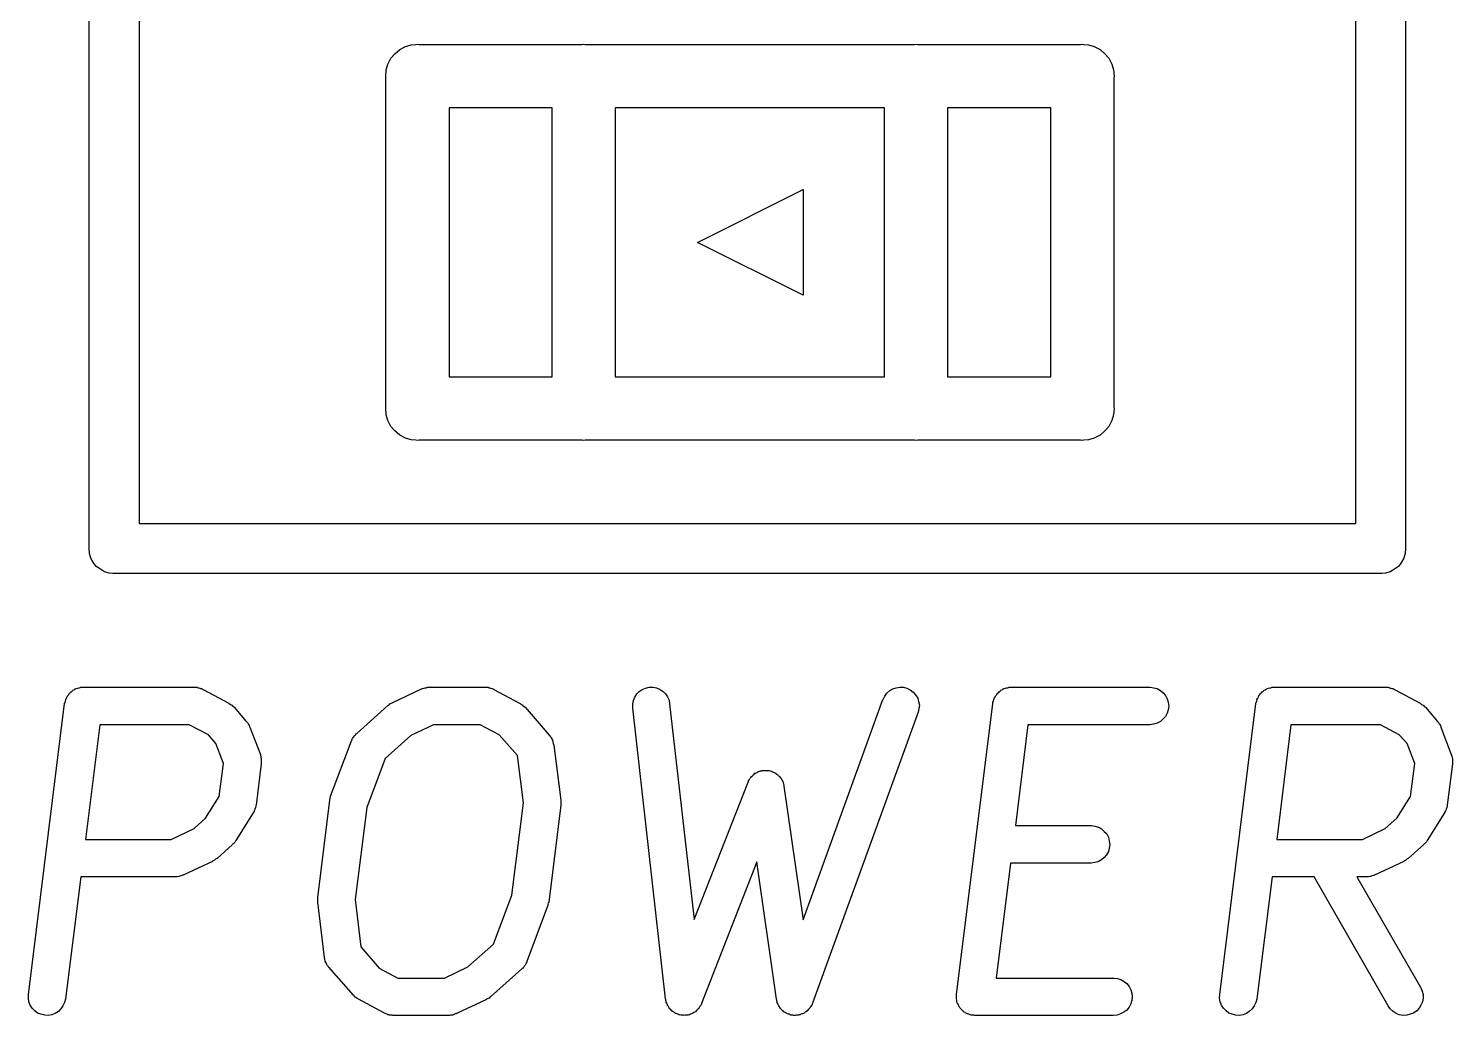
# Model space of a CAD drawing. Extents: x 122.2 to 176.2, y -122.3 to -87.7.
# Drawn here: x 146.86 to 150.287, y -106.661 to -104.285 of the extents above; entities that cross this region are included whole.
import ezdxf

# ---------------------------------------------------------------- set-up
doc = ezdxf.new("R2010")
doc.units = 0
doc.layers.add('BLACK', color=7, linetype='CONTINUOUS')

msp = doc.modelspace()

# ---------------------------------------------------------------- linework, layer by layer
at = {"layer": 'BLACK', "linetype": 'CONTINUOUS'}
for p, q in [((147.006, -105.534), (147.006, -104.016)), ((150.174, -104.016), (150.174, -105.534)), ((147.126, -104.073), (147.126, -105.477)), ((150.054, -105.477), (150.054, -104.073)), ((147.732, -104.357), (147.742, -104.346)), ((147.742, -104.346), (147.754, -104.336)), ((147.754, -104.336), (147.767, -104.329)), ((147.767, -104.329), (147.781, -104.325)), ((147.781, -104.325), (147.792, -104.324)), ((147.792, -104.324), (147.796, -104.323)), ((147.796, -104.323), (147.8, -104.324)), ((147.8, -104.324), (148.192, -104.324)), ((148.192, -104.324), (148.196, -104.323)), ((148.196, -104.323), (148.2, -104.324)), ((148.2, -104.324), (148.992, -104.324)), ((148.992, -104.324), (148.996, -104.323)), ((148.996, -104.323), (149, -104.324)), ((149, -104.324), (149.392, -104.324)), ((149.392, -104.324), (149.396, -104.323)), ((149.396, -104.323), (149.4, -104.324)), ((149.4, -104.324), (149.411, -104.325)), ((149.411, -104.325), (149.425, -104.329)), ((149.425, -104.329), (149.439, -104.336)), ((149.439, -104.336), (149.45, -104.346)), ((149.45, -104.346), (149.46, -104.357)), ((147.72, -104.4), (147.721, -104.385)), ((147.721, -104.385), (147.725, -104.371)), ((147.725, -104.371), (147.732, -104.357)), ((149.46, -104.357), (149.467, -104.371)), ((149.467, -104.371), (149.471, -104.385)), ((149.471, -104.385), (149.473, -104.4)), ((147.72, -104.404), (147.72, -104.4)), ((147.72, -105.196), (147.72, -104.404)), ((149.473, -104.4), (149.472, -104.404)), ((149.472, -104.404), (149.472, -105.196)), ((147.872, -104.476), (147.872, -105.124)), ((148.12, -104.476), (147.872, -104.476)), ((148.12, -105.124), (148.12, -104.476)), ((148.272, -104.476), (148.272, -105.124)), ((148.92, -104.476), (148.272, -104.476)), ((148.92, -105.124), (148.92, -104.476)), ((149.072, -104.476), (149.072, -105.124)), ((149.32, -104.476), (149.072, -104.476)), ((149.32, -105.124), (149.32, -104.476)), ((148.47, -104.8), (148.724, -104.673)), ((148.724, -104.673), (148.724, -104.927)), ((148.724, -104.927), (148.47, -104.8)), ((147.872, -105.124), (148.12, -105.124)), ((148.272, -105.124), (148.92, -105.124)), ((149.072, -105.124), (149.32, -105.124)), ((147.72, -105.2), (147.72, -105.196)), ((147.721, -105.215), (147.72, -105.2)), ((149.473, -105.2), (149.471, -105.215)), ((149.472, -105.196), (149.473, -105.2)), ((147.725, -105.229), (147.721, -105.215)), ((147.732, -105.243), (147.725, -105.229)), ((147.742, -105.254), (147.732, -105.243)), ((149.46, -105.243), (149.45, -105.254)), ((149.467, -105.229), (149.46, -105.243)), ((149.471, -105.215), (149.467, -105.229)), ((147.754, -105.264), (147.742, -105.254)), ((147.767, -105.271), (147.754, -105.264)), ((147.781, -105.275), (147.767, -105.271)), ((147.792, -105.276), (147.781, -105.275)), ((147.796, -105.277), (147.792, -105.276)), ((147.8, -105.276), (147.796, -105.277)), ((148.192, -105.276), (147.8, -105.276)), ((148.196, -105.277), (148.192, -105.276)), ((148.2, -105.276), (148.196, -105.277)), ((148.992, -105.276), (148.2, -105.276)), ((148.996, -105.277), (148.992, -105.276)), ((149, -105.276), (148.996, -105.277)), ((149.392, -105.276), (149, -105.276)), ((149.396, -105.277), (149.392, -105.276)), ((149.4, -105.276), (149.396, -105.277)), ((149.411, -105.275), (149.4, -105.276)), ((149.425, -105.271), (149.411, -105.275)), ((149.439, -105.264), (149.425, -105.271)), ((149.45, -105.254), (149.439, -105.264)), ((147.126, -105.477), (150.054, -105.477)), ((147.006, -105.537), (147.006, -105.534)), ((147.007, -105.549), (147.006, -105.537)), ((147.01, -105.56), (147.007, -105.549)), ((150.173, -105.549), (150.17, -105.56)), ((150.174, -105.537), (150.173, -105.549)), ((150.174, -105.534), (150.174, -105.537)), ((147.016, -105.57), (147.01, -105.56)), ((147.023, -105.58), (147.016, -105.57)), ((147.033, -105.587), (147.023, -105.58)), ((150.157, -105.58), (150.147, -105.587)), ((150.164, -105.57), (150.157, -105.58)), ((150.17, -105.56), (150.164, -105.57)), ((147.043, -105.593), (147.033, -105.587)), ((147.054, -105.596), (147.043, -105.593)), ((147.063, -105.597), (147.054, -105.596)), ((147.066, -105.597), (147.063, -105.597)), ((147.063, -105.597), (147.063, -105.597)), ((147.069, -105.597), (147.066, -105.597)), ((150.111, -105.597), (147.069, -105.597)), ((150.114, -105.597), (150.111, -105.597)), ((150.117, -105.597), (150.114, -105.597)), ((150.126, -105.596), (150.117, -105.597)), ((150.117, -105.597), (150.117, -105.597)), ((150.137, -105.593), (150.126, -105.596)), ((150.147, -105.587), (150.137, -105.593)), ((146.952, -105.896), (146.953, -105.893)), ((146.953, -105.893), (146.954, -105.892)), ((146.954, -105.892), (146.955, -105.891)), ((146.955, -105.891), (146.957, -105.888)), ((146.957, -105.888), (146.958, -105.886)), ((146.958, -105.886), (146.959, -105.885)), ((146.959, -105.885), (146.96, -105.884)), ((146.96, -105.884), (146.963, -105.882)), ((146.963, -105.882), (146.965, -105.88)), ((146.965, -105.88), (146.966, -105.879)), ((146.966, -105.879), (146.967, -105.878)), ((146.967, -105.878), (146.97, -105.877)), ((146.97, -105.877), (146.972, -105.875)), ((146.972, -105.875), (146.974, -105.875)), ((146.974, -105.875), (146.975, -105.874)), ((146.975, -105.874), (146.978, -105.873)), ((146.978, -105.873), (146.981, -105.872)), ((146.981, -105.872), (146.982, -105.872)), ((146.982, -105.872), (146.983, -105.872)), ((146.983, -105.872), (146.986, -105.871)), ((146.986, -105.871), (146.989, -105.871)), ((146.989, -105.871), (146.991, -105.871)), ((146.991, -105.871), (146.992, -105.871)), ((146.992, -105.871), (147.259, -105.871)), ((147.259, -105.871), (147.261, -105.871)), ((147.259, -105.871), (147.259, -105.871)), ((147.261, -105.871), (147.263, -105.871)), ((147.263, -105.871), (147.266, -105.871)), ((147.266, -105.871), (147.268, -105.872)), ((147.268, -105.872), (147.27, -105.872)), ((147.27, -105.872), (147.272, -105.873)), ((147.272, -105.873), (147.274, -105.874)), ((147.274, -105.874), (147.276, -105.874)), ((147.276, -105.874), (147.278, -105.875)), ((147.278, -105.875), (147.28, -105.876)), ((147.28, -105.876), (147.342, -105.909)), ((147.735, -105.908), (147.806, -105.875)), ((147.806, -105.875), (147.807, -105.875)), ((147.807, -105.875), (147.808, -105.874)), ((147.808, -105.874), (147.812, -105.873)), ((147.808, -105.874), (147.808, -105.874)), ((147.812, -105.873), (147.815, -105.872)), ((147.815, -105.872), (147.816, -105.872)), ((147.816, -105.872), (147.817, -105.872)), ((147.817, -105.872), (147.82, -105.871)), ((147.82, -105.871), (147.824, -105.871)), ((147.824, -105.871), (147.825, -105.871)), ((147.825, -105.871), (147.825, -105.871)), ((147.825, -105.871), (147.959, -105.871)), ((147.959, -105.871), (147.961, -105.871)), ((147.959, -105.871), (147.959, -105.871)), ((147.961, -105.871), (147.963, -105.871)), ((147.963, -105.871), (147.966, -105.871)), ((147.966, -105.871), (147.968, -105.872)), ((147.968, -105.872), (147.97, -105.872)), ((147.97, -105.872), (147.972, -105.873)), ((147.972, -105.873), (147.974, -105.874)), ((147.974, -105.874), (147.976, -105.874)), ((147.976, -105.874), (147.978, -105.875)), ((147.978, -105.875), (147.98, -105.876)), ((147.98, -105.876), (148.042, -105.909)), ((148.319, -105.895), (148.324, -105.887)), ((148.324, -105.887), (148.33, -105.881)), ((148.33, -105.881), (148.337, -105.876)), ((148.337, -105.876), (148.345, -105.873)), ((148.345, -105.873), (148.354, -105.871)), ((148.354, -105.871), (148.363, -105.871)), ((148.363, -105.871), (148.371, -105.872)), ((148.371, -105.872), (148.38, -105.876)), ((148.38, -105.876), (148.387, -105.881)), ((148.387, -105.881), (148.393, -105.887)), ((148.393, -105.887), (148.398, -105.894)), ((148.398, -105.894), (148.402, -105.902)), ((148.917, -105.9), (148.921, -105.892)), ((148.921, -105.892), (148.926, -105.885)), ((148.926, -105.885), (148.933, -105.879)), ((148.933, -105.879), (148.94, -105.875)), ((148.94, -105.875), (148.948, -105.872)), ((148.948, -105.872), (148.957, -105.871)), ((148.957, -105.871), (148.966, -105.871)), ((148.966, -105.871), (148.974, -105.873)), ((148.974, -105.873), (148.982, -105.877)), ((148.982, -105.877), (148.989, -105.883)), ((148.989, -105.883), (148.995, -105.889)), ((148.995, -105.889), (149, -105.897)), ((149.185, -105.896), (149.187, -105.893)), ((149.187, -105.892), (149.188, -105.891)), ((149.187, -105.893), (149.187, -105.892)), ((149.188, -105.891), (149.19, -105.888)), ((149.19, -105.888), (149.192, -105.886)), ((149.192, -105.886), (149.193, -105.885)), ((149.193, -105.885), (149.194, -105.884)), ((149.194, -105.884), (149.196, -105.882)), ((149.196, -105.882), (149.198, -105.88)), ((149.198, -105.88), (149.199, -105.879)), ((149.199, -105.879), (149.2, -105.878)), ((149.2, -105.878), (149.203, -105.877)), ((149.203, -105.877), (149.206, -105.875)), ((149.206, -105.875), (149.207, -105.875)), ((149.207, -105.875), (149.208, -105.874)), ((149.208, -105.874), (149.211, -105.873)), ((149.211, -105.873), (149.214, -105.872)), ((149.214, -105.872), (149.215, -105.872)), ((149.215, -105.872), (149.217, -105.872)), ((149.217, -105.872), (149.22, -105.871)), ((149.22, -105.871), (149.223, -105.871)), ((149.223, -105.871), (149.224, -105.871)), ((149.224, -105.871), (149.225, -105.871)), ((149.225, -105.871), (149.559, -105.871)), ((149.559, -105.871), (149.568, -105.872)), ((149.559, -105.871), (149.559, -105.871)), ((149.568, -105.872), (149.576, -105.874)), ((149.576, -105.874), (149.584, -105.879)), ((149.584, -105.879), (149.591, -105.884)), ((149.591, -105.884), (149.596, -105.891)), ((149.596, -105.891), (149.6, -105.899)), ((149.819, -105.896), (149.82, -105.893)), ((149.82, -105.893), (149.821, -105.892)), ((149.821, -105.891), (149.823, -105.888)), ((149.821, -105.892), (149.821, -105.891)), ((149.823, -105.888), (149.825, -105.886)), ((149.825, -105.886), (149.826, -105.885)), ((149.826, -105.885), (149.827, -105.884)), ((149.827, -105.884), (149.829, -105.882)), ((149.829, -105.882), (149.831, -105.88)), ((149.831, -105.88), (149.833, -105.879)), ((149.833, -105.879), (149.834, -105.878)), ((149.834, -105.878), (149.836, -105.877)), ((149.836, -105.877), (149.839, -105.875)), ((149.839, -105.875), (149.84, -105.875)), ((149.84, -105.875), (149.842, -105.874)), ((149.842, -105.874), (149.844, -105.873)), ((149.844, -105.873), (149.847, -105.872)), ((149.847, -105.872), (149.849, -105.872)), ((149.849, -105.872), (149.85, -105.872)), ((149.85, -105.872), (149.853, -105.871)), ((149.853, -105.871), (149.856, -105.871)), ((149.856, -105.871), (149.857, -105.871)), ((149.857, -105.871), (149.859, -105.871)), ((149.859, -105.871), (150.125, -105.871)), ((150.125, -105.871), (150.126, -105.871)), ((150.126, -105.871), (150.128, -105.871)), ((150.128, -105.871), (150.13, -105.871)), ((150.13, -105.871), (150.132, -105.871)), ((150.132, -105.871), (150.135, -105.872)), ((150.135, -105.872), (150.137, -105.872)), ((150.137, -105.872), (150.138, -105.873)), ((150.138, -105.873), (150.141, -105.874)), ((150.141, -105.874), (150.143, -105.874)), ((150.143, -105.874), (150.145, -105.875)), ((150.145, -105.875), (150.147, -105.876)), ((150.147, -105.876), (150.209, -105.909)), ((146.86, -106.61), (146.947, -105.91)), ((146.947, -105.909), (146.948, -105.908)), ((146.947, -105.91), (146.947, -105.909)), ((146.948, -105.907), (146.949, -105.904)), ((146.948, -105.908), (146.948, -105.907)), ((146.949, -105.904), (146.95, -105.901)), ((146.95, -105.9), (146.951, -105.898)), ((146.95, -105.901), (146.95, -105.9)), ((146.951, -105.898), (146.952, -105.896)), ((147.342, -105.909), (147.343, -105.91)), ((147.343, -105.91), (147.346, -105.912)), ((147.346, -105.912), (147.349, -105.913)), ((147.349, -105.913), (147.349, -105.914)), ((147.349, -105.914), (147.35, -105.915)), ((147.35, -105.915), (147.353, -105.917)), ((147.353, -105.917), (147.355, -105.919)), ((147.355, -105.919), (147.384, -105.953)), ((147.65, -105.982), (147.725, -105.915)), ((147.725, -105.915), (147.727, -105.914)), ((147.725, -105.915), (147.725, -105.915)), ((147.727, -105.914), (147.728, -105.913)), ((147.728, -105.913), (147.73, -105.911)), ((147.73, -105.911), (147.732, -105.91)), ((147.732, -105.91), (147.734, -105.909)), ((147.734, -105.909), (147.735, -105.908)), ((148.042, -105.909), (148.043, -105.91)), ((148.043, -105.91), (148.046, -105.912)), ((148.046, -105.912), (148.049, -105.913)), ((148.049, -105.913), (148.049, -105.914)), ((148.049, -105.914), (148.05, -105.915)), ((148.05, -105.915), (148.053, -105.917)), ((148.053, -105.917), (148.055, -105.919)), ((148.055, -105.919), (148.113, -105.986)), ((148.314, -105.911), (148.316, -105.903)), ((148.314, -105.92), (148.314, -105.911)), ((148.314, -105.921), (148.314, -105.92)), ((148.393, -106.621), (148.314, -105.921)), ((148.316, -105.903), (148.319, -105.895)), ((148.402, -105.902), (148.403, -105.911)), ((148.403, -105.911), (148.462, -106.43)), ((148.724, -106.431), (148.916, -105.9)), ((148.916, -105.9), (148.917, -105.9)), ((149, -105.897), (149.002, -105.905)), ((149.003, -105.923), (149.001, -105.931)), ((149.002, -105.905), (149.004, -105.914)), ((149.004, -105.914), (149.003, -105.923)), ((149.093, -106.61), (149.181, -105.91)), ((149.181, -105.907), (149.182, -105.904)), ((149.181, -105.908), (149.181, -105.907)), ((149.181, -105.909), (149.181, -105.908)), ((149.181, -105.91), (149.181, -105.909)), ((149.182, -105.904), (149.183, -105.901)), ((149.183, -105.9), (149.184, -105.898)), ((149.183, -105.901), (149.183, -105.9)), ((149.184, -105.898), (149.185, -105.896)), ((149.6, -105.899), (149.603, -105.907)), ((149.603, -105.925), (149.6, -105.933)), ((149.603, -105.907), (149.604, -105.916)), ((149.604, -105.916), (149.603, -105.925)), ((149.727, -106.61), (149.814, -105.91)), ((149.814, -105.908), (149.815, -105.907)), ((149.814, -105.909), (149.814, -105.908)), ((149.814, -105.91), (149.814, -105.909)), ((149.815, -105.907), (149.816, -105.904)), ((149.816, -105.901), (149.817, -105.9)), ((149.816, -105.904), (149.816, -105.901)), ((149.817, -105.898), (149.819, -105.896)), ((149.817, -105.9), (149.817, -105.898)), ((150.209, -105.909), (150.21, -105.91)), ((150.21, -105.91), (150.212, -105.912)), ((150.212, -105.912), (150.215, -105.913)), ((150.215, -105.913), (150.216, -105.914)), ((150.216, -105.914), (150.217, -105.915)), ((150.217, -105.915), (150.219, -105.917)), ((150.219, -105.917), (150.222, -105.919)), ((150.222, -105.919), (150.251, -105.953)), ((147.032, -105.961), (146.997, -106.237)), ((147.247, -105.961), (147.032, -105.961)), ((147.293, -105.985), (147.247, -105.961)), ((147.384, -105.953), (147.385, -105.953)), ((147.385, -105.953), (147.387, -105.956)), ((147.387, -105.956), (147.389, -105.959)), ((147.389, -105.959), (147.389, -105.96)), ((147.389, -105.96), (147.39, -105.96)), ((147.39, -105.96), (147.391, -105.964)), ((147.835, -105.961), (147.78, -105.987)), ((147.947, -105.961), (147.835, -105.961)), ((147.993, -105.985), (147.947, -105.961)), ((149.001, -105.931), (148.747, -106.631)), ((149.265, -105.961), (149.235, -106.204)), ((149.559, -105.961), (149.265, -105.961)), ((149.567, -105.96), (149.559, -105.961)), ((149.576, -105.957), (149.567, -105.96)), ((149.584, -105.953), (149.576, -105.957)), ((149.59, -105.948), (149.584, -105.953)), ((149.596, -105.941), (149.59, -105.948)), ((149.6, -105.933), (149.596, -105.941)), ((149.898, -105.961), (149.864, -106.237)), ((150.114, -105.961), (149.898, -105.961)), ((150.159, -105.985), (150.114, -105.961)), ((150.251, -105.953), (150.251, -105.953)), ((150.251, -105.953), (150.253, -105.956)), ((150.253, -105.956), (150.255, -105.959)), ((150.255, -105.959), (150.256, -105.96)), ((150.256, -105.96), (150.256, -105.96)), ((150.256, -105.96), (150.258, -105.963)), ((147.311, -106.006), (147.293, -105.985)), ((147.391, -105.964), (147.393, -105.967)), ((147.393, -105.967), (147.418, -106.033)), ((147.638, -105.998), (147.639, -105.996)), ((147.639, -105.996), (147.64, -105.994)), ((147.64, -105.994), (147.642, -105.991)), ((147.642, -105.991), (147.643, -105.99)), ((147.643, -105.99), (147.644, -105.988)), ((147.644, -105.988), (147.645, -105.987)), ((147.645, -105.987), (147.647, -105.985)), ((147.647, -105.985), (147.648, -105.983)), ((147.648, -105.983), (147.65, -105.982)), ((147.78, -105.987), (147.718, -106.042)), ((148.037, -106.035), (147.993, -105.985)), ((148.113, -105.986), (148.114, -105.986)), ((148.114, -105.986), (148.114, -105.986)), ((148.114, -105.986), (148.114, -105.986)), ((148.114, -105.986), (148.114, -105.987)), ((148.114, -105.987), (148.116, -105.99)), ((148.116, -105.99), (148.119, -105.993)), ((148.119, -105.993), (148.119, -105.994)), ((148.119, -105.994), (148.119, -105.994)), ((148.119, -105.994), (148.121, -105.998)), ((150.178, -106.006), (150.159, -105.985)), ((150.258, -105.963), (150.259, -105.967)), ((150.259, -105.967), (150.284, -106.033)), ((147.329, -106.054), (147.311, -106.006)), ((147.587, -106.133), (147.637, -106)), ((147.637, -106), (147.638, -105.999)), ((147.638, -105.999), (147.638, -105.998)), ((148.121, -105.998), (148.122, -106.002)), ((148.122, -106.002), (148.122, -106.002)), ((148.122, -106.002), (148.122, -106.002)), ((148.122, -106.002), (148.123, -106.006)), ((148.123, -106.006), (148.124, -106.01)), ((148.124, -106.01), (148.141, -106.143)), ((150.196, -106.054), (150.178, -106.006)), ((147.319, -106.134), (147.329, -106.054)), ((147.42, -106.055), (147.408, -106.155)), ((147.418, -106.033), (147.418, -106.034)), ((147.418, -106.034), (147.418, -106.035)), ((147.418, -106.035), (147.419, -106.037)), ((147.419, -106.037), (147.419, -106.04)), ((147.419, -106.04), (147.42, -106.042)), ((147.42, -106.042), (147.42, -106.044)), ((147.42, -106.044), (147.42, -106.046)), ((147.42, -106.046), (147.42, -106.048)), ((147.42, -106.048), (147.42, -106.051)), ((147.42, -106.051), (147.42, -106.053)), ((147.42, -106.053), (147.42, -106.055)), ((147.718, -106.042), (147.674, -106.16)), ((148.051, -106.149), (148.037, -106.035)), ((150.186, -106.134), (150.196, -106.054)), ((150.287, -106.055), (150.274, -106.155)), ((150.284, -106.033), (150.284, -106.034)), ((150.284, -106.034), (150.285, -106.035)), ((150.285, -106.035), (150.285, -106.037)), ((150.285, -106.037), (150.286, -106.04)), ((150.286, -106.04), (150.287, -106.042)), ((150.287, -106.042), (150.287, -106.044)), ((150.287, -106.044), (150.287, -106.046)), ((150.287, -106.046), (150.287, -106.048)), ((150.287, -106.048), (150.287, -106.051)), ((150.287, -106.051), (150.287, -106.053)), ((150.287, -106.053), (150.287, -106.055)), ((148.462, -106.43), (148.592, -106.099)), ((148.592, -106.099), (148.593, -106.097)), ((148.592, -106.099), (148.592, -106.099)), ((148.593, -106.096), (148.595, -106.093)), ((148.593, -106.097), (148.593, -106.096)), ((148.595, -106.093), (148.596, -106.091)), ((148.596, -106.091), (148.597, -106.09)), ((148.597, -106.09), (148.598, -106.088)), ((148.598, -106.088), (148.6, -106.086)), ((148.6, -106.086), (148.602, -106.084)), ((148.602, -106.084), (148.603, -106.083)), ((148.603, -106.083), (148.604, -106.082)), ((148.604, -106.082), (148.606, -106.08)), ((148.606, -106.08), (148.608, -106.078)), ((148.608, -106.078), (148.61, -106.078)), ((148.61, -106.078), (148.611, -106.077)), ((148.611, -106.077), (148.614, -106.076)), ((148.614, -106.076), (148.616, -106.074)), ((148.616, -106.074), (148.618, -106.074)), ((148.618, -106.074), (148.619, -106.073)), ((148.619, -106.073), (148.622, -106.072)), ((148.622, -106.072), (148.625, -106.072)), ((148.625, -106.072), (148.626, -106.071)), ((148.626, -106.071), (148.628, -106.071)), ((148.628, -106.071), (148.63, -106.071)), ((148.63, -106.071), (148.633, -106.071)), ((148.633, -106.071), (148.635, -106.071)), ((148.635, -106.071), (148.637, -106.071)), ((148.637, -106.071), (148.639, -106.071)), ((148.639, -106.071), (148.642, -106.071)), ((148.642, -106.071), (148.644, -106.072)), ((148.644, -106.072), (148.645, -106.072)), ((148.645, -106.072), (148.648, -106.073)), ((148.648, -106.073), (148.65, -106.074)), ((148.65, -106.074), (148.652, -106.075)), ((148.652, -106.075), (148.653, -106.075)), ((148.653, -106.075), (148.656, -106.077)), ((148.656, -106.077), (148.658, -106.078)), ((148.658, -106.078), (148.66, -106.079)), ((148.66, -106.079), (148.661, -106.08)), ((148.661, -106.08), (148.663, -106.082)), ((148.663, -106.082), (148.665, -106.083)), ((148.665, -106.083), (148.666, -106.085)), ((148.666, -106.085), (148.667, -106.086)), ((148.667, -106.086), (148.669, -106.088)), ((148.669, -106.088), (148.671, -106.09)), ((148.671, -106.09), (148.672, -106.092)), ((148.672, -106.092), (148.673, -106.093)), ((148.673, -106.093), (148.674, -106.095)), ((148.674, -106.095), (148.675, -106.098)), ((148.675, -106.098), (148.676, -106.099)), ((148.676, -106.099), (148.676, -106.101)), ((147.286, -106.186), (147.319, -106.134)), ((147.586, -106.138), (147.587, -106.134)), ((147.587, -106.134), (147.587, -106.133)), ((147.587, -106.134), (147.587, -106.134)), ((148.676, -106.101), (148.677, -106.104)), ((148.677, -106.104), (148.678, -106.106)), ((148.678, -106.106), (148.678, -106.108)), ((148.678, -106.108), (148.678, -106.109)), ((148.678, -106.109), (148.724, -106.431)), ((150.153, -106.186), (150.186, -106.134)), ((147.403, -106.168), (147.402, -106.172)), ((147.405, -106.165), (147.403, -106.168)), ((147.406, -106.16), (147.405, -106.164)), ((147.405, -106.164), (147.405, -106.164)), ((147.405, -106.164), (147.405, -106.165)), ((147.407, -106.157), (147.406, -106.16)), ((147.408, -106.155), (147.407, -106.155)), ((147.407, -106.155), (147.407, -106.156)), ((147.407, -106.156), (147.407, -106.157)), ((147.556, -106.377), (147.585, -106.143)), ((147.585, -106.142), (147.586, -106.138)), ((147.585, -106.143), (147.585, -106.142)), ((147.585, -106.142), (147.585, -106.142)), ((147.585, -106.143), (147.585, -106.143)), ((147.674, -106.16), (147.646, -106.382)), ((148.023, -106.371), (148.051, -106.149)), ((148.141, -106.155), (148.112, -106.388)), ((148.141, -106.143), (148.141, -106.144)), ((148.141, -106.144), (148.141, -106.145)), ((148.141, -106.145), (148.141, -106.146)), ((148.141, -106.146), (148.141, -106.149)), ((148.141, -106.149), (148.141, -106.153)), ((148.141, -106.153), (148.141, -106.154)), ((148.141, -106.154), (148.141, -106.155)), ((150.27, -106.168), (150.268, -106.172)), ((150.272, -106.165), (150.27, -106.168)), ((150.273, -106.16), (150.272, -106.164)), ((150.272, -106.164), (150.272, -106.164)), ((150.272, -106.164), (150.272, -106.165)), ((150.274, -106.157), (150.273, -106.16)), ((150.274, -106.155), (150.274, -106.155)), ((150.274, -106.155), (150.274, -106.156)), ((150.274, -106.156), (150.274, -106.157)), ((147.259, -106.211), (147.286, -106.186)), ((147.401, -106.173), (147.359, -106.24)), ((147.402, -106.172), (147.401, -106.172)), ((147.401, -106.172), (147.401, -106.173)), ((150.125, -106.211), (150.153, -106.186)), ((150.268, -106.173), (150.226, -106.24)), ((150.268, -106.172), (150.268, -106.172)), ((150.268, -106.172), (150.268, -106.173)), ((147.203, -106.237), (147.259, -106.211)), ((149.235, -106.204), (149.417, -106.204)), ((149.417, -106.204), (149.418, -106.204)), ((149.418, -106.204), (149.426, -106.205)), ((149.426, -106.205), (149.435, -106.208)), ((149.435, -106.208), (149.442, -106.212)), ((149.442, -106.212), (149.449, -106.218)), ((149.449, -106.218), (149.455, -106.224)), ((149.455, -106.224), (149.459, -106.232)), ((149.459, -106.232), (149.461, -106.241)), ((150.07, -106.237), (150.125, -106.211)), ((146.997, -106.237), (147.203, -106.237)), ((147.351, -106.249), (147.314, -106.283)), ((147.352, -106.248), (147.351, -106.249)), ((147.354, -106.247), (147.352, -106.248)), ((147.355, -106.245), (147.354, -106.247)), ((147.357, -106.243), (147.355, -106.245)), ((147.358, -106.241), (147.357, -106.243)), ((147.359, -106.24), (147.358, -106.241)), ((147.359, -106.24), (147.359, -106.24)), ((149.459, -106.266), (149.454, -106.274)), ((149.461, -106.258), (149.459, -106.266)), ((149.461, -106.241), (149.462, -106.249)), ((149.462, -106.249), (149.461, -106.258)), ((149.864, -106.237), (150.07, -106.237)), ((150.218, -106.249), (150.18, -106.283)), ((150.219, -106.248), (150.218, -106.249)), ((150.22, -106.247), (150.219, -106.248)), ((150.222, -106.245), (150.22, -106.247)), ((150.224, -106.243), (150.222, -106.245)), ((150.225, -106.241), (150.224, -106.243)), ((150.226, -106.24), (150.225, -106.241)), ((150.226, -106.24), (150.226, -106.24)), ((147.303, -106.29), (147.232, -106.323)), ((147.304, -106.289), (147.303, -106.29)), ((147.306, -106.288), (147.304, -106.289)), ((147.308, -106.287), (147.306, -106.288)), ((147.31, -106.285), (147.308, -106.287)), ((147.312, -106.284), (147.31, -106.285)), ((147.313, -106.283), (147.312, -106.284)), ((147.314, -106.283), (147.313, -106.283)), ((148.613, -106.291), (148.48, -106.632)), ((148.66, -106.622), (148.613, -106.291)), ((149.223, -106.294), (149.189, -106.571)), ((149.417, -106.294), (149.223, -106.294)), ((149.426, -106.293), (149.417, -106.294)), ((149.434, -106.291), (149.426, -106.293)), ((149.442, -106.286), (149.434, -106.291)), ((149.449, -106.281), (149.442, -106.286)), ((149.454, -106.274), (149.449, -106.281)), ((150.17, -106.29), (150.099, -106.323)), ((150.171, -106.289), (150.17, -106.29)), ((150.173, -106.288), (150.171, -106.289)), ((150.175, -106.287), (150.173, -106.288)), ((150.177, -106.285), (150.175, -106.287)), ((150.178, -106.284), (150.177, -106.285)), ((150.18, -106.283), (150.178, -106.284)), ((150.18, -106.283), (150.18, -106.283)), ((146.986, -106.327), (146.949, -106.621)), ((147.213, -106.327), (146.986, -106.327)), ((147.214, -106.327), (147.213, -106.327)), ((147.218, -106.327), (147.214, -106.327)), ((147.214, -106.327), (147.214, -106.327)), ((147.222, -106.326), (147.218, -106.327)), ((147.223, -106.326), (147.222, -106.326)), ((147.222, -106.326), (147.222, -106.326)), ((147.227, -106.325), (147.223, -106.326)), ((147.23, -106.324), (147.227, -106.325)), ((147.231, -106.324), (147.23, -106.324)), ((147.232, -106.323), (147.231, -106.323)), ((147.231, -106.323), (147.231, -106.324)), ((149.853, -106.327), (149.816, -106.621)), ((149.954, -106.327), (149.853, -106.327)), ((150.132, -106.638), (149.954, -106.327)), ((150.08, -106.327), (150.057, -106.327)), ((150.057, -106.327), (150.21, -106.593)), ((150.081, -106.327), (150.08, -106.327)), ((150.08, -106.327), (150.08, -106.327)), ((150.085, -106.327), (150.081, -106.327)), ((150.088, -106.326), (150.085, -106.327)), ((150.089, -106.326), (150.088, -106.326)), ((150.09, -106.326), (150.089, -106.326)), ((150.093, -106.325), (150.09, -106.326)), ((150.097, -106.324), (150.093, -106.325)), ((150.098, -106.323), (150.097, -106.324)), ((150.097, -106.324), (150.097, -106.324)), ((150.099, -106.323), (150.098, -106.323)), ((147.979, -106.489), (148.023, -106.371)), ((147.556, -106.378), (147.556, -106.377)), ((147.556, -106.379), (147.556, -106.378)), ((147.556, -106.382), (147.556, -106.379)), ((147.556, -106.386), (147.556, -106.382)), ((147.556, -106.387), (147.556, -106.386)), ((147.556, -106.386), (147.556, -106.386)), ((147.556, -106.388), (147.556, -106.387)), ((147.572, -106.521), (147.556, -106.388)), ((147.646, -106.382), (147.66, -106.496)), ((148.109, -106.398), (148.059, -106.531)), ((148.11, -106.397), (148.109, -106.398)), ((148.109, -106.398), (148.109, -106.398)), ((148.111, -106.39), (148.11, -106.393)), ((148.11, -106.393), (148.11, -106.397)), ((148.112, -106.389), (148.111, -106.39)), ((148.112, -106.388), (148.112, -106.389)), ((148.112, -106.389), (148.112, -106.389)), ((147.66, -106.496), (147.704, -106.547)), ((147.917, -106.544), (147.979, -106.489)), ((147.573, -106.525), (147.572, -106.521)), ((147.574, -106.53), (147.573, -106.525)), ((147.576, -106.534), (147.574, -106.53)), ((147.574, -106.53), (147.574, -106.53)), ((147.574, -106.53), (147.574, -106.53)), ((147.578, -106.538), (147.576, -106.534)), ((147.58, -106.541), (147.578, -106.538)), ((147.578, -106.538), (147.578, -106.538)), ((147.578, -106.538), (147.578, -106.538)), ((147.583, -106.545), (147.58, -106.541)), ((147.642, -106.612), (147.583, -106.545)), ((147.583, -106.545), (147.583, -106.545)), ((147.583, -106.545), (147.583, -106.545)), ((147.583, -106.545), (147.583, -106.545)), ((147.583, -106.545), (147.583, -106.545)), ((147.861, -106.571), (147.917, -106.544)), ((148.051, -106.545), (148.05, -106.547)), ((148.053, -106.543), (148.051, -106.545)), ((148.054, -106.541), (148.053, -106.543)), ((148.055, -106.54), (148.054, -106.541)), ((148.056, -106.538), (148.055, -106.54)), ((148.058, -106.535), (148.056, -106.538)), ((148.059, -106.532), (148.058, -106.534)), ((148.058, -106.534), (148.058, -106.535)), ((148.059, -106.531), (148.059, -106.532)), ((147.704, -106.547), (147.749, -106.571)), ((147.749, -106.571), (147.861, -106.571)), ((148.047, -106.549), (147.972, -106.616)), ((148.048, -106.548), (148.047, -106.549)), ((148.05, -106.547), (148.048, -106.548)), ((149.189, -106.571), (149.471, -106.571)), ((149.471, -106.571), (149.472, -106.571)), ((149.472, -106.571), (149.481, -106.572)), ((149.481, -106.572), (149.489, -106.574)), ((149.489, -106.574), (149.497, -106.579)), ((149.497, -106.579), (149.503, -106.584)), ((146.86, -106.619), (146.86, -106.61)), ((147.644, -106.614), (147.642, -106.612)), ((149.093, -106.613), (149.093, -106.61)), ((149.093, -106.615), (149.093, -106.613)), ((149.503, -106.584), (149.509, -106.591)), ((149.509, -106.591), (149.513, -106.599)), ((149.513, -106.599), (149.515, -106.607)), ((149.515, -106.607), (149.516, -106.616)), ((149.726, -106.619), (149.727, -106.61)), ((150.21, -106.593), (150.211, -106.594)), ((150.211, -106.594), (150.214, -106.602)), ((150.214, -106.602), (150.216, -106.61)), ((150.216, -106.61), (150.216, -106.619)), ((146.861, -106.628), (146.86, -106.619)), ((146.864, -106.636), (146.861, -106.628)), ((146.869, -106.643), (146.864, -106.636)), ((146.875, -106.65), (146.869, -106.643)), ((146.938, -106.645), (146.932, -106.651)), ((146.943, -106.638), (146.938, -106.645)), ((146.947, -106.63), (146.943, -106.638)), ((146.949, -106.622), (146.947, -106.63)), ((146.949, -106.621), (146.949, -106.622)), ((147.646, -106.617), (147.644, -106.614)), ((147.647, -106.617), (147.646, -106.617)), ((147.648, -106.618), (147.647, -106.617)), ((147.651, -106.62), (147.648, -106.618)), ((147.654, -106.622), (147.651, -106.62)), ((147.717, -106.655), (147.654, -106.622)), ((147.654, -106.622), (147.654, -106.622)), ((147.961, -106.623), (147.89, -106.656)), ((147.963, -106.622), (147.961, -106.623)), ((147.964, -106.621), (147.963, -106.622)), ((147.966, -106.62), (147.964, -106.621)), ((147.969, -106.619), (147.966, -106.62)), ((147.97, -106.617), (147.969, -106.619)), ((147.971, -106.616), (147.97, -106.617)), ((147.972, -106.616), (147.971, -106.616)), ((148.394, -106.623), (148.393, -106.621)), ((148.394, -106.625), (148.394, -106.623)), ((148.395, -106.627), (148.394, -106.625)), ((148.395, -106.629), (148.395, -106.627)), ((148.396, -106.631), (148.395, -106.629)), ((148.397, -106.634), (148.396, -106.631)), ((148.398, -106.635), (148.397, -106.634)), ((148.398, -106.637), (148.398, -106.635)), ((148.4, -106.639), (148.398, -106.637)), ((148.401, -106.641), (148.4, -106.639)), ((148.402, -106.643), (148.401, -106.641)), ((148.403, -106.645), (148.402, -106.643)), ((148.405, -106.646), (148.403, -106.645)), ((148.407, -106.648), (148.405, -106.646)), ((148.408, -106.649), (148.407, -106.648)), ((148.47, -106.647), (148.468, -106.649)), ((148.471, -106.646), (148.47, -106.647)), ((148.473, -106.644), (148.471, -106.646)), ((148.474, -106.642), (148.473, -106.644)), ((148.475, -106.64), (148.474, -106.642)), ((148.476, -106.639), (148.475, -106.64)), ((148.478, -106.637), (148.476, -106.639)), ((148.479, -106.635), (148.478, -106.637)), ((148.48, -106.633), (148.479, -106.635)), ((148.48, -106.632), (148.48, -106.633)), ((148.661, -106.624), (148.66, -106.622)), ((148.661, -106.626), (148.661, -106.624)), ((148.662, -106.628), (148.661, -106.626)), ((148.662, -106.631), (148.662, -106.628)), ((148.663, -106.632), (148.662, -106.631)), ((148.664, -106.635), (148.663, -106.632)), ((148.665, -106.636), (148.664, -106.635)), ((148.666, -106.638), (148.665, -106.636)), ((148.667, -106.64), (148.666, -106.638)), ((148.668, -106.642), (148.667, -106.64)), ((148.67, -106.644), (148.668, -106.642)), ((148.671, -106.646), (148.67, -106.644)), ((148.673, -106.647), (148.671, -106.646)), ((148.674, -106.649), (148.673, -106.647)), ((148.736, -106.648), (148.734, -106.649)), ((148.737, -106.646), (148.736, -106.648)), ((148.739, -106.645), (148.737, -106.646)), ((148.74, -106.643), (148.739, -106.645)), ((148.741, -106.641), (148.74, -106.643)), ((148.743, -106.639), (148.741, -106.641)), ((148.744, -106.637), (148.743, -106.639)), ((148.745, -106.636), (148.744, -106.637)), ((148.746, -106.634), (148.745, -106.636)), ((148.747, -106.632), (148.746, -106.634)), ((148.747, -106.631), (148.747, -106.632)), ((149.093, -106.617), (149.093, -106.615)), ((149.093, -106.619), (149.093, -106.617)), ((149.093, -106.621), (149.093, -106.619)), ((149.094, -106.624), (149.093, -106.621)), ((149.094, -106.626), (149.094, -106.624)), ((149.094, -106.628), (149.094, -106.626)), ((149.095, -106.63), (149.094, -106.628)), ((149.096, -106.633), (149.095, -106.63)), ((149.097, -106.634), (149.096, -106.633)), ((149.098, -106.636), (149.097, -106.634)), ((149.099, -106.638), (149.098, -106.636)), ((149.1, -106.64), (149.099, -106.638)), ((149.101, -106.642), (149.1, -106.64)), ((149.102, -106.643), (149.101, -106.642)), ((149.104, -106.645), (149.102, -106.643)), ((149.106, -106.647), (149.104, -106.645)), ((149.107, -106.648), (149.106, -106.647)), ((149.108, -106.65), (149.107, -106.648)), ((149.503, -106.648), (149.496, -106.653)), ((149.509, -106.641), (149.503, -106.648)), ((149.513, -106.633), (149.509, -106.641)), ((149.515, -106.625), (149.513, -106.633)), ((149.516, -106.616), (149.515, -106.625)), ((149.728, -106.628), (149.726, -106.619)), ((149.731, -106.636), (149.728, -106.628)), ((149.736, -106.643), (149.731, -106.636)), ((149.742, -106.65), (149.736, -106.643)), ((149.805, -106.645), (149.798, -106.651)), ((149.81, -106.638), (149.805, -106.645)), ((149.814, -106.63), (149.81, -106.638)), ((149.816, -106.622), (149.814, -106.63)), ((149.816, -106.621), (149.816, -106.622)), ((150.137, -106.645), (150.132, -106.638)), ((150.144, -106.651), (150.137, -106.645)), ((150.207, -106.643), (150.201, -106.65)), ((150.211, -106.636), (150.207, -106.643)), ((150.215, -106.628), (150.211, -106.636)), ((150.216, -106.619), (150.215, -106.628)), ((146.882, -106.655), (146.875, -106.65)), ((146.89, -106.658), (146.882, -106.655)), ((146.899, -106.66), (146.89, -106.658)), ((146.907, -106.661), (146.899, -106.66)), ((146.916, -106.659), (146.907, -106.661)), ((146.924, -106.656), (146.916, -106.659)), ((146.932, -106.651), (146.924, -106.656)), ((147.718, -106.656), (147.717, -106.655)), ((147.72, -106.657), (147.718, -106.656)), ((147.723, -106.658), (147.72, -106.657)), ((147.725, -106.659), (147.723, -106.658)), ((147.727, -106.659), (147.725, -106.659)), ((147.729, -106.66), (147.727, -106.659)), ((147.731, -106.66), (147.729, -106.66)), ((147.733, -106.66), (147.731, -106.66)), ((147.735, -106.66), (147.733, -106.66)), ((147.737, -106.661), (147.735, -106.66)), ((147.738, -106.661), (147.737, -106.661)), ((147.871, -106.661), (147.738, -106.661)), ((147.872, -106.661), (147.871, -106.661)), ((147.873, -106.661), (147.872, -106.661)), ((147.876, -106.66), (147.873, -106.661)), ((147.88, -106.66), (147.876, -106.66)), ((147.881, -106.66), (147.88, -106.66)), ((147.882, -106.659), (147.881, -106.66)), ((147.885, -106.658), (147.882, -106.659)), ((147.888, -106.657), (147.885, -106.658)), ((147.889, -106.657), (147.888, -106.657)), ((147.89, -106.657), (147.889, -106.657)), ((147.89, -106.656), (147.89, -106.657)), ((148.41, -106.651), (148.408, -106.649)), ((148.412, -106.652), (148.41, -106.651)), ((148.413, -106.653), (148.412, -106.652)), ((148.415, -106.654), (148.413, -106.653)), ((148.417, -106.656), (148.415, -106.654)), ((148.419, -106.656), (148.417, -106.656)), ((148.421, -106.657), (148.419, -106.656)), ((148.423, -106.658), (148.421, -106.657)), ((148.425, -106.659), (148.423, -106.658)), ((148.427, -106.659), (148.425, -106.659)), ((148.43, -106.66), (148.427, -106.659)), ((148.432, -106.66), (148.43, -106.66)), ((148.434, -106.66), (148.432, -106.66)), ((148.436, -106.66), (148.434, -106.66)), ((148.438, -106.661), (148.436, -106.66)), ((148.44, -106.66), (148.438, -106.661)), ((148.443, -106.66), (148.44, -106.66)), ((148.445, -106.66), (148.443, -106.66)), ((148.447, -106.66), (148.445, -106.66)), ((148.449, -106.659), (148.447, -106.66)), ((148.451, -106.659), (148.449, -106.659)), ((148.453, -106.658), (148.451, -106.659)), ((148.455, -106.657), (148.453, -106.658)), ((148.457, -106.656), (148.455, -106.657)), ((148.459, -106.655), (148.457, -106.656)), ((148.461, -106.654), (148.459, -106.655)), ((148.463, -106.653), (148.461, -106.654)), ((148.465, -106.652), (148.463, -106.653)), ((148.467, -106.65), (148.465, -106.652)), ((148.468, -106.649), (148.467, -106.65)), ((148.676, -106.65), (148.674, -106.649)), ((148.677, -106.652), (148.676, -106.65)), ((148.679, -106.653), (148.677, -106.652)), ((148.681, -106.654), (148.679, -106.653)), ((148.683, -106.655), (148.681, -106.654)), ((148.685, -106.656), (148.683, -106.655)), ((148.687, -106.657), (148.685, -106.656)), ((148.689, -106.658), (148.687, -106.657)), ((148.691, -106.658), (148.689, -106.658)), ((148.693, -106.659), (148.691, -106.658)), ((148.695, -106.66), (148.693, -106.659)), ((148.697, -106.66), (148.695, -106.66)), ((148.7, -106.66), (148.697, -106.66)), ((148.702, -106.661), (148.7, -106.66)), ((148.704, -106.661), (148.702, -106.661)), ((148.706, -106.661), (148.704, -106.661)), ((148.708, -106.66), (148.706, -106.661)), ((148.711, -106.66), (148.708, -106.66)), ((148.713, -106.66), (148.711, -106.66)), ((148.715, -106.659), (148.713, -106.66)), ((148.717, -106.659), (148.715, -106.659)), ((148.719, -106.658), (148.717, -106.659)), ((148.721, -106.657), (148.719, -106.658)), ((148.723, -106.657), (148.721, -106.657)), ((148.725, -106.656), (148.723, -106.657)), ((148.727, -106.655), (148.725, -106.656)), ((148.729, -106.653), (148.727, -106.655)), ((148.731, -106.652), (148.729, -106.653)), ((148.732, -106.651), (148.731, -106.652)), ((148.734, -106.649), (148.732, -106.651)), ((149.11, -106.651), (149.108, -106.65)), ((149.112, -106.653), (149.11, -106.651)), ((149.114, -106.654), (149.112, -106.653)), ((149.115, -106.655), (149.114, -106.654)), ((149.118, -106.656), (149.115, -106.655)), ((149.12, -106.657), (149.118, -106.656)), ((149.122, -106.658), (149.12, -106.657)), ((149.123, -106.658), (149.122, -106.658)), ((149.126, -106.659), (149.123, -106.658)), ((149.129, -106.66), (149.126, -106.659)), ((149.13, -106.66), (149.129, -106.66)), ((149.132, -106.66), (149.13, -106.66)), ((149.135, -106.66), (149.132, -106.66)), ((149.137, -106.661), (149.135, -106.66)), ((149.138, -106.661), (149.137, -106.661)), ((149.471, -106.661), (149.138, -106.661)), ((149.48, -106.66), (149.471, -106.661)), ((149.488, -106.657), (149.48, -106.66)), ((149.496, -106.653), (149.488, -106.657)), ((149.749, -106.655), (149.742, -106.65)), ((149.757, -106.658), (149.749, -106.655)), ((149.765, -106.66), (149.757, -106.658)), ((149.774, -106.661), (149.765, -106.66)), ((149.783, -106.659), (149.774, -106.661)), ((149.791, -106.656), (149.783, -106.659)), ((149.798, -106.651), (149.791, -106.656)), ((150.151, -106.656), (150.144, -106.651)), ((150.159, -106.659), (150.151, -106.656)), ((150.168, -106.661), (150.159, -106.659)), ((150.177, -106.66), (150.168, -106.661)), ((150.185, -106.658), (150.177, -106.66)), ((150.193, -106.655), (150.185, -106.658)), ((150.201, -106.65), (150.193, -106.655))]:
    msp.add_line(p, q, dxfattribs=at)

doc.saveas('drawing.dxf')
